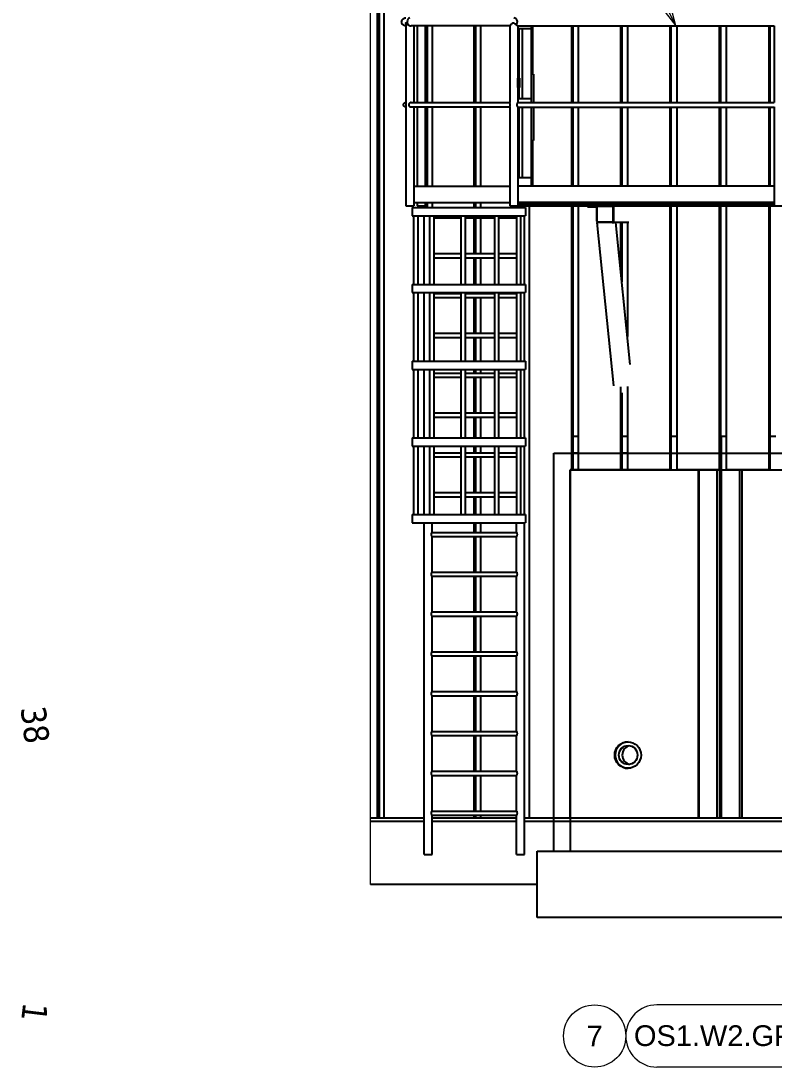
# Model space of a CAD drawing. Header units: millimetres. Extents: x -360063 to 84100, y -179792 to 59400.
# Drawn here: x 63419 to 72494, y 17837 to 30450 of the extents above; entities that cross this region are included whole.
import ezdxf

# ---------------------------------------------------------------- set-up
doc = ezdxf.new("R2010")
doc.units = ezdxf.units.MM
doc.header["$LTSCALE"] = 100
for name, color, linetype, lineweight in [('Symbol', 7, 'Continuous', 18), ('Visible', 7, 'Continuous', 25), ('Visible Narrow', 7, 'Continuous', 18)]:
    doc.layers.add(name, color=color, linetype=linetype, lineweight=lineweight)
doc.styles.add('Note Text', font='arial.ttf')
doc.styles.add('Text Style175', font='tahoma.ttf')

# ---------------------------------------------------------------- blocks, each defined once
blk = doc.blocks.new('Balloon4')
at = {"layer": 'Symbol'}
for p, q in [((711.99, 306.14), (694.6, 340.79)), ((712.44, 306.37), (711.54, 305.92)), ((711.54, 305.92), (713.11, 303.91)), ((711.99, 306.14), (713.11, 303.91)), ((713.11, 303.91), (712.44, 306.37))]:
    blk.add_line(p, q, dxfattribs=at)
at = {"layer": 'Symbol', "flags": 128}
blk.add_lwpolyline([(711.54, 305.92), (713.11, 303.91), (712.44, 306.37), (711.54, 305.92)], dxfattribs=at)
at = {"layer": 'Symbol'}
blk.add_circle((692.93, 344.13), 3.75, dxfattribs=at)
blk.add_solid([(711.54, 305.92), (713.11, 303.91), (712.44, 306.37), (711.54, 305.92)], dxfattribs=at)
at = {"layer": 'Symbol', "insert": (692.93, 344.15), "char_height": 2.5, "attachment_point": 5, "style": 'Note Text'}
blk.add_mtext('6', dxfattribs=at)
blk = doc.blocks.new('Balloon6')
at = {"layer": 'Symbol'}
for p, q in [((750.66, 217.97), (748.91, 216.11)), ((749.34, 215.85), (750.66, 217.97)), ((749.76, 215.58), (750.66, 217.97)), ((749.34, 215.85), (730.36, 185.3)), ((748.91, 216.11), (749.76, 215.58)), ((728.39, 185.87), (710.82, 185.87)), ((728.39, 178.37), (710.82, 178.37))]:
    blk.add_line(p, q, dxfattribs=at)
at = {"layer": 'Symbol', "flags": 128}
blk.add_lwpolyline([(749.76, 215.58), (750.66, 217.97), (748.91, 216.11), (749.76, 215.58)], dxfattribs=at)
at = {"layer": 'Symbol'}
blk.add_circle((703.32, 182.12), 3.75, dxfattribs=at)
for centre, start, end in [((710.82, 182.12), 90, 270), ((728.39, 182.12), 270, 90)]:
    blk.add_arc(centre, 3.75, start, end, dxfattribs=at)
blk.add_solid([(749.76, 215.58), (750.66, 217.97), (748.91, 216.11), (749.76, 215.58)], dxfattribs=at)
at = {"layer": 'Symbol', "char_height": 2.5, "attachment_point": 5, "style": 'Note Text'}
for s, insert in [('7', (703.32, 182.12)), ('OS1.W2.GP01', (719.6, 182.14))]:
    blk.add_mtext(s, dxfattribs=dict(at, insert=insert))

msp = doc.modelspace()

# ---------------------------------------------------------------- linework, layer by layer
at = {"layer": 'Visible'}
for p, q in [((67716.03, 20839.19), (67716.03, 32569.19)), ((67735.44, 32569.19), (67735.44, 20839.19)), ((67792.89, 32569.19), (67792.89, 20839.19)), ((68056.23, 30419.49), (68056.23, 28219.19)), ((68056.23, 30390.89), (68055.87, 30390.89)), ((69308.83, 30390.89), (68119.92, 30390.89)), ((68152.83, 30390.89), (68152.83, 29466.09)), ((68191.3, 30390.89), (68191.3, 29466.09)), ((68287.9, 30390.89), (68287.9, 29466.09)), ((68295.89, 29466.09), (68295.89, 30390.89)), ((68313.77, 30390.89), (68313.77, 29466.09)), ((68373.23, 30390.89), (68373.23, 29466.09)), ((68879.24, 29466.09), (68879.24, 30390.89)), ((68895.6, 30390.89), (68895.6, 29466.09)), ((68957.03, 30390.89), (68957.03, 29466.09)), ((69308.83, 30391.14), (69308.83, 29465.64)), ((69405.09, 30390.89), (72493.8, 30390.89)), ((69405.43, 30390.89), (69405.43, 29759.19)), ((69424.18, 29759.19), (69424.18, 30355.19)), ((69424.29, 30359.19), (69553.34, 30359.19)), ((69458.57, 30355.19), (69458.57, 29513.19)), ((69569.09, 29466.09), (69569.09, 30390.89)), ((69582.74, 30390.89), (69582.74, 29809.19)), ((70055.25, 29466.09), (70055.25, 30390.89)), ((70068.51, 30390.89), (70068.51, 29466.09)), ((70133.8, 30390.89), (70133.8, 29466.09)), ((70647.3, 29466.09), (70647.3, 30390.89)), ((70659, 30390.89), (70659, 29466.09)), ((70726.17, 30390.89), (70726.17, 29466.09)), ((71241.64, 29466.09), (71241.64, 30390.89)), ((71251.79, 30390.89), (71251.79, 29466.09)), ((71320.8, 30390.89), (71320.8, 29466.09)), ((71837.98, 29466.09), (71837.98, 30390.89)), ((71846.56, 30390.89), (71846.56, 29466.09)), ((71917.38, 30390.89), (71917.38, 29466.09)), ((72436, 29466.09), (72436, 30390.89)), ((72443.01, 30390.89), (72443.01, 29466.09)), ((72493.8, 30391.07), (72493.8, 29465.77)), ((69593.44, 29809.19), (69569.09, 29809.19)), ((69593.44, 29809.19), (69593.44, 29466.09)), ((69401.05, 29739.19), (69401.05, 29669.19)), ((69412.96, 29759.19), (69403.01, 29759.19)), ((69403.01, 29649.19), (69412.96, 29649.19)), ((69405.43, 29649.19), (69405.43, 29466.09)), ((69411, 29739.19), (69411, 29669.19)), ((69431.32, 29759.19), (69412.96, 29759.19)), ((69412.96, 29649.19), (69431.32, 29649.19)), ((69424.18, 29513.19), (69424.18, 29649.19)), ((69431.32, 29649.19), (69431.32, 29759.19)), ((68055.87, 29466.09), (68056.23, 29466.09)), ((68056.23, 29412.29), (68055.87, 29412.29)), ((68119.92, 29466.09), (69308.83, 29466.09)), ((69308.83, 29412.29), (68119.92, 29412.29)), ((68152.83, 29412.29), (68152.83, 28219.19)), ((68191.3, 29412.29), (68191.3, 28459.19)), ((68287.9, 29412.29), (68287.9, 28459.19)), ((68295.89, 28459.19), (68295.89, 29412.29)), ((68313.77, 29412.29), (68313.77, 28459.19)), ((68373.23, 29412.29), (68373.23, 28459.19)), ((68879.24, 28459.19), (68879.24, 29412.29)), ((68895.6, 29412.29), (68895.6, 28459.19)), ((68957.03, 29412.29), (68957.03, 28459.19)), ((69308.83, 29412.74), (69308.83, 28219.19)), ((69405.09, 29466.09), (72493.8, 29466.09)), ((69405.09, 29412.29), (72493.8, 29412.29)), ((69405.43, 29412.29), (69405.43, 28219.19)), ((69424.18, 28563.19), (69424.18, 29405.19)), ((69553.34, 29509.19), (69424.29, 29509.19)), ((69424.29, 29409.19), (69553.34, 29409.19)), ((69458.57, 29405.19), (69458.57, 28563.19)), ((69569.09, 28462.8), (69569.09, 29412.29)), ((69593.44, 29412.29), (69593.44, 29009.19)), ((70055.25, 28459.19), (70055.25, 29412.29)), ((70068.51, 29412.29), (70068.51, 28459.19)), ((70133.8, 29412.29), (70133.8, 28459.19)), ((70647.3, 28459.19), (70647.3, 29412.29)), ((70659, 29412.29), (70659, 28459.19)), ((70726.17, 29412.29), (70726.17, 28459.19)), ((71241.64, 28459.19), (71241.64, 29412.29)), ((71251.79, 29412.29), (71251.79, 28459.19)), ((71320.8, 29412.29), (71320.8, 28459.19)), ((71837.98, 28459.19), (71837.98, 29412.29)), ((71846.56, 29412.29), (71846.56, 28459.19)), ((71917.38, 29412.29), (71917.38, 28459.19)), ((72436, 28459.19), (72436, 29412.29)), ((72443.01, 29412.29), (72443.01, 28459.19)), ((72493.8, 29412.61), (72493.8, 28219.19)), ((69569.09, 29009.19), (69593.44, 29009.19)), ((69582.74, 29009.19), (69582.74, 28459.19)), ((69553.34, 28559.19), (69424.29, 28559.19)), ((68152.83, 28459.19), (69308.83, 28459.19)), ((72493.8, 28459.19), (69405.43, 28459.19)), ((68152.83, 28259.19), (69308.83, 28259.19)), ((68191.3, 28259.19), (68191.3, 28219.19)), ((68287.9, 28259.19), (68287.9, 28219.19)), ((68295.89, 28199.19), (68295.89, 28259.19)), ((68313.77, 28259.19), (68313.77, 28199.19)), ((68373.23, 28259.19), (68373.23, 28199.19)), ((68879.24, 28199.19), (68879.24, 28259.19)), ((68895.6, 28259.19), (68895.6, 28199.19)), ((68957.03, 28259.19), (68957.03, 28199.19)), ((72493.8, 28259.19), (69405.43, 28259.19)), ((69465.8, 28239.19), (69465.8, 28259.19)), ((69480.61, 28259.19), (69480.61, 28239.19)), ((69486.14, 28259.19), (69486.14, 28239.19)), ((69582.74, 28259.19), (69582.74, 28239.19)), ((70055.25, 28239.19), (70055.25, 28259.19)), ((70068.51, 28259.19), (70068.51, 28239.19)), ((70133.8, 28259.19), (70133.8, 28239.19)), ((70647.3, 28239.19), (70647.3, 28259.19)), ((70659, 28259.19), (70659, 28239.19)), ((70726.17, 28259.19), (70726.17, 28239.19)), ((71241.64, 28239.19), (71241.64, 28259.19)), ((71251.79, 28259.19), (71251.79, 28239.19)), ((71320.8, 28259.19), (71320.8, 28239.19)), ((71837.98, 28239.19), (71837.98, 28259.19)), ((71846.56, 28259.19), (71846.56, 28239.19)), ((71917.38, 28259.19), (71917.38, 28239.19)), ((72436, 28239.19), (72436, 28259.19)), ((72443.01, 28259.19), (72443.01, 28239.19)), ((68056.23, 28219.19), (68152.83, 28219.19)), ((68131.36, 28199.19), (69491.44, 28199.19)), ((68131.36, 28199.19), (68131.36, 28099.19)), ((68191.3, 28219.19), (68287.9, 28219.19)), ((69308.83, 28219.19), (69405.43, 28219.19)), ((72493.8, 28239.19), (69405.43, 28239.19)), ((69405.43, 28219.19), (72493.8, 28219.19)), ((69465.8, 28199.19), (69465.8, 28219.19)), ((69480.61, 28219.19), (69480.61, 28199.19)), ((69497.7, 28199.19), (69491.44, 28199.19)), ((69497.7, 28199.19), (69497.7, 28099.19)), ((69543.99, 28219.19), (69543.99, 20839.19)), ((70055.25, 25039.19), (70055.25, 28219.19)), ((70068.51, 28219.19), (70068.51, 25039.19)), ((70133.8, 28219.19), (70133.8, 25039.19)), ((70245.49, 28219.19), (70245.49, 28215.19)), ((70251.46, 28209.19), (70342.98, 28209.19)), ((70354.91, 28197.19), (70354.91, 28145.19)), ((70359.14, 28035.19), (70359.14, 28203.19)), ((70362.51, 28035.19), (70362.51, 28203.19)), ((70364.86, 28215.47), (70364.86, 28219.19)), ((70374.45, 28215.19), (70541.57, 28215.19)), ((70542.18, 28215.19), (70541.57, 28215.19)), ((70553.51, 28203.19), (70553.51, 28035.19)), ((70554.12, 28035.19), (70554.12, 28203.19)), ((70558.1, 28203.19), (70558.1, 28035.19)), ((71241.64, 25039.19), (71241.64, 28219.19)), ((71251.79, 28219.19), (71251.79, 25039.19)), ((71320.8, 28219.19), (71320.8, 25039.19)), ((71837.98, 25039.19), (71837.98, 28219.19)), ((71846.56, 28219.19), (71846.56, 25039.19)), ((71917.38, 28219.19), (71917.38, 25039.19)), ((72436, 25039.19), (72436, 28219.19)), ((72443.01, 28219.19), (72443.01, 25039.19)), ((72493.8, 28219.19), (72590.4, 28219.19)), ((68131.36, 28099.19), (69491.44, 28099.19)), ((68149.61, 28099.19), (68149.61, 27274.19)), ((68199.61, 28099.19), (68199.61, 27274.19)), ((68277.81, 27274.19), (68277.81, 28099.19)), ((68343.57, 28099.19), (68343.57, 27274.19)), ((68393.57, 28099.19), (68393.57, 27274.19)), ((68393.57, 28074.19), (68720.56, 28074.19)), ((68720.56, 28099.19), (68720.56, 27274.19)), ((68770.56, 28099.19), (68770.56, 27274.19)), ((68770.56, 28074.19), (69124.77, 28074.19)), ((68879.24, 27644.19), (68879.24, 28074.19)), ((68895.6, 28074.19), (68895.6, 27644.19)), ((68957.03, 28074.19), (68957.03, 27644.19)), ((69124.77, 28099.19), (69124.77, 27274.19)), ((69174.77, 28099.19), (69174.77, 27274.19)), ((69174.77, 28074.19), (69389.14, 28074.19)), ((69389.14, 28099.19), (69389.14, 27274.19)), ((69439.14, 28099.19), (69439.14, 27274.19)), ((69487.96, 27274.19), (69487.96, 28099.19)), ((69497.7, 28099.19), (69491.44, 28099.19)), ((70362.45, 28019.19), (70375.06, 28019.19)), ((70563.38, 26051.25), (70362.45, 28019.19)), ((70541.57, 28023.19), (70374.45, 28023.19)), ((70542.18, 28019.19), (70375.06, 28019.19)), ((70541.57, 28023.19), (70542.18, 28023.19)), ((70543.35, 28019.19), (70542.18, 28019.19)), ((70543.35, 28019.19), (70561.57, 28019.19)), ((70585.83, 28019.19), (70561.57, 28019.19)), ((70585.83, 28019.19), (70586, 28019.19)), ((70744.99, 28019.19), (70586, 28019.19)), ((70760.64, 26308.67), (70586, 28019.19)), ((70647.3, 27418.77), (70647.3, 28019.19)), ((70659, 28019.19), (70659, 27304.12)), ((70726.17, 28019.19), (70726.17, 26646.25)), ((68393.57, 27644.19), (68720.56, 27644.19)), ((68770.56, 27644.19), (69124.77, 27644.19)), ((69174.77, 27644.19), (69389.14, 27644.19)), ((68393.57, 27594.19), (68720.56, 27594.19)), ((68770.56, 27594.19), (69124.77, 27594.19)), ((68879.24, 27274.19), (68879.24, 27594.19)), ((68895.6, 27594.19), (68895.6, 27274.19)), ((68957.03, 27594.19), (68957.03, 27274.19)), ((69174.77, 27594.19), (69389.14, 27594.19)), ((68131.36, 27274.19), (69491.44, 27274.19)), ((68131.36, 27274.19), (68131.36, 27174.19)), ((69497.7, 27274.19), (69491.44, 27274.19)), ((69497.7, 27274.19), (69497.7, 27174.19)), ((68131.36, 27174.19), (69491.44, 27174.19)), ((68149.61, 27174.19), (68149.61, 26349.19)), ((68199.61, 27174.19), (68199.61, 26349.19)), ((68277.81, 26349.19), (68277.81, 27174.19)), ((68343.57, 27174.19), (68343.57, 26349.19)), ((68393.57, 27174.19), (68393.57, 26349.19)), ((68393.57, 27164.19), (68720.56, 27164.19)), ((68720.56, 27174.19), (68720.56, 26349.19)), ((68770.56, 27174.19), (68770.56, 26349.19)), ((68770.56, 27164.19), (69124.77, 27164.19)), ((68879.24, 27164.19), (68879.24, 27174.19)), ((68895.6, 27174.19), (68895.6, 27164.19)), ((68957.03, 27174.19), (68957.03, 27164.19)), ((69124.77, 27174.19), (69124.77, 26349.19)), ((69174.77, 27174.19), (69174.77, 26349.19)), ((69174.77, 27164.19), (69389.14, 27164.19)), ((69389.14, 27174.19), (69389.14, 26349.19)), ((69439.14, 27174.19), (69439.14, 26349.19)), ((69487.96, 26349.19), (69487.96, 27174.19)), ((69497.7, 27174.19), (69491.44, 27174.19)), ((68393.57, 27114.19), (68720.56, 27114.19)), ((68770.56, 27114.19), (69124.77, 27114.19)), ((68879.24, 26684.19), (68879.24, 27114.19)), ((68895.6, 27114.19), (68895.6, 26684.19)), ((68957.03, 27114.19), (68957.03, 26684.19)), ((69174.77, 27114.19), (69389.14, 27114.19)), ((68393.57, 26684.19), (68720.56, 26684.19)), ((68393.57, 26634.19), (68720.56, 26634.19)), ((68770.56, 26684.19), (69124.77, 26684.19)), ((68770.56, 26634.19), (69124.77, 26634.19)), ((68879.24, 26349.19), (68879.24, 26634.19)), ((68895.6, 26634.19), (68895.6, 26349.19)), ((68957.03, 26634.19), (68957.03, 26349.19)), ((69174.77, 26684.19), (69389.14, 26684.19)), ((69174.77, 26634.19), (69389.14, 26634.19)), ((68131.36, 26349.19), (69491.44, 26349.19)), ((68131.36, 26349.19), (68131.36, 26249.19)), ((68131.36, 26249.19), (69491.44, 26249.19)), ((68149.61, 26249.19), (68149.61, 25424.19)), ((68199.61, 26249.19), (68199.61, 25424.19)), ((68277.81, 25424.19), (68277.81, 26249.19)), ((68343.57, 26249.19), (68343.57, 25424.19)), ((68393.57, 26249.19), (68393.57, 25424.19)), ((68720.56, 26249.19), (68720.56, 25424.19)), ((68770.56, 26249.19), (68770.56, 25424.19)), ((68879.24, 26204.19), (68879.24, 26249.19)), ((68895.6, 26249.19), (68895.6, 26204.19)), ((68957.03, 26249.19), (68957.03, 26204.19)), ((69124.77, 26249.19), (69124.77, 25424.19)), ((69174.77, 26249.19), (69174.77, 25424.19)), ((69389.14, 26249.19), (69389.14, 25424.19)), ((69439.14, 26249.19), (69439.14, 25424.19)), ((69487.96, 25424.19), (69487.96, 26249.19)), ((69497.7, 26349.19), (69491.44, 26349.19)), ((69497.7, 26249.19), (69491.44, 26249.19)), ((69497.7, 26349.19), (69497.7, 26249.19)), ((68393.57, 26204.19), (68720.56, 26204.19)), ((68393.57, 26154.19), (68720.56, 26154.19)), ((68770.56, 26204.19), (69124.77, 26204.19)), ((68770.56, 26154.19), (69124.77, 26154.19)), ((68879.24, 25724.19), (68879.24, 26154.19)), ((68895.6, 26154.19), (68895.6, 25724.19)), ((68957.03, 26154.19), (68957.03, 25724.19)), ((69174.77, 26204.19), (69389.14, 26204.19)), ((69174.77, 26154.19), (69389.14, 26154.19)), ((70647.3, 25039.19), (70647.3, 26037.73)), ((70726.17, 26042.98), (70726.17, 25039.19)), ((70659, 25967.88), (70659, 25039.19)), ((68393.57, 25724.19), (68720.56, 25724.19)), ((68393.57, 25674.19), (68720.56, 25674.19)), ((68770.56, 25724.19), (69124.77, 25724.19)), ((68770.56, 25674.19), (69124.77, 25674.19)), ((68879.24, 25424.19), (68879.24, 25674.19)), ((68895.6, 25674.19), (68895.6, 25424.19)), ((68957.03, 25674.19), (68957.03, 25424.19)), ((69174.77, 25724.19), (69389.14, 25724.19)), ((69174.77, 25674.19), (69389.14, 25674.19)), ((68131.36, 25424.19), (69491.44, 25424.19)), ((68131.36, 25424.19), (68131.36, 25324.19)), ((69497.7, 25424.19), (69491.44, 25424.19)), ((69497.7, 25424.19), (69497.7, 25324.19)), ((70133.8, 25439.19), (70068.51, 25439.19)), ((70726.17, 25439.19), (70659, 25439.19)), ((71320.8, 25439.19), (71251.79, 25439.19)), ((71917.38, 25439.19), (71846.56, 25439.19)), ((71851.71, 20839.19), (71851.71, 25439.19)), ((71860.44, 20839.19), (71860.44, 25439.19)), ((72515.6, 25439.19), (72443.01, 25439.19)), ((68131.36, 25324.19), (69491.44, 25324.19)), ((68149.61, 25324.19), (68149.61, 24499.19)), ((68199.61, 25324.19), (68199.61, 24499.19)), ((68277.81, 24499.19), (68277.81, 25324.19)), ((68343.57, 25324.19), (68343.57, 24499.19)), ((68393.57, 25324.19), (68393.57, 24499.19)), ((68393.57, 25244.19), (68720.56, 25244.19)), ((68720.56, 25324.19), (68720.56, 24499.19)), ((68770.56, 25324.19), (68770.56, 24499.19)), ((68770.56, 25244.19), (69124.77, 25244.19)), ((68879.24, 25244.19), (68879.24, 25324.19)), ((68895.6, 25324.19), (68895.6, 25244.19)), ((68957.03, 25324.19), (68957.03, 25244.19)), ((69124.77, 25324.19), (69124.77, 24499.19)), ((69174.77, 25324.19), (69174.77, 24499.19)), ((69174.77, 25244.19), (69389.14, 25244.19)), ((69389.14, 25324.19), (69389.14, 24499.19)), ((69439.14, 25324.19), (69439.14, 24499.19)), ((69487.96, 24499.19), (69487.96, 25324.19)), ((69497.7, 25324.19), (69491.44, 25324.19)), ((69839.96, 20439.19), (69839.96, 25239.19)), ((69839.96, 25239.19), (80439.96, 25239.19)), ((70133.8, 25239.19), (70068.51, 25239.19)), ((70726.17, 25239.19), (70659, 25239.19)), ((68393.57, 25194.19), (68720.56, 25194.19)), ((68770.56, 25194.19), (69124.77, 25194.19)), ((68879.24, 24764.19), (68879.24, 25194.19)), ((68895.6, 25194.19), (68895.6, 24764.19)), ((68957.03, 25194.19), (68957.03, 24764.19)), ((69174.77, 25194.19), (69389.14, 25194.19)), ((70055.25, 25039.19), (70037.09, 25039.19)), ((70037.09, 20839.19), (70037.09, 25039.19)), ((70039.96, 20439.19), (70039.96, 25039.19)), ((70039.96, 25039.19), (80239.96, 25039.19)), ((70039.96, 20839.19), (70039.96, 25039.19)), ((70055.25, 25039.19), (70068.51, 25039.19)), ((70133.8, 25039.19), (70068.51, 25039.19)), ((70647.3, 25039.19), (70133.8, 25039.19)), ((70647.3, 25039.19), (70659, 25039.19)), ((70726.17, 25039.19), (70659, 25039.19)), ((71241.64, 25039.19), (70726.17, 25039.19)), ((71241.64, 25039.19), (71251.79, 25039.19)), ((71837.98, 25039.19), (71320.8, 25039.19)), ((71582.73, 20839.19), (71582.73, 25039.19)), ((71592.81, 20839.19), (71592.81, 25039.19)), ((71808.85, 20839.19), (71808.85, 25039.19)), ((71837.98, 25039.19), (71846.56, 25039.19)), ((71839.81, 20839.19), (71839.81, 25039.19)), ((72436, 25039.19), (71917.38, 25039.19)), ((72080.94, 20839.19), (72080.94, 25039.19)), ((72110.53, 20839.19), (72110.53, 25039.19)), ((72436, 25039.19), (72443.01, 25039.19)), ((68393.57, 24764.19), (68720.56, 24764.19)), ((68770.56, 24764.19), (69124.77, 24764.19)), ((69174.77, 24764.19), (69389.14, 24764.19)), ((68393.57, 24714.19), (68720.56, 24714.19)), ((68770.56, 24714.19), (69124.77, 24714.19)), ((68879.24, 24499.19), (68879.24, 24714.19)), ((68895.6, 24714.19), (68895.6, 24499.19)), ((68957.03, 24714.19), (68957.03, 24499.19)), ((69174.77, 24714.19), (69389.14, 24714.19)), ((68131.36, 24499.19), (69491.44, 24499.19)), ((68131.36, 24499.19), (68131.36, 24399.19)), ((69497.7, 24499.19), (69491.44, 24499.19)), ((69497.7, 24499.19), (69497.7, 24399.19)), ((68131.36, 24399.19), (69491.44, 24399.19)), ((68277.81, 20399.19), (68277.81, 24399.19)), ((68373.81, 24284.19), (68373.81, 24399.19)), ((68879.24, 24284.19), (68879.24, 24399.19)), ((68895.6, 24399.19), (68895.6, 24284.19)), ((68957.03, 24399.19), (68957.03, 24284.19)), ((69391.96, 24283.7), (69391.96, 24399.19)), ((69487.96, 20399.19), (69487.96, 24399.19)), ((69497.7, 24399.19), (69491.44, 24399.19)), ((68373.56, 24284.19), (69391.96, 24284.19)), ((68373.56, 24234.19), (69391.96, 24234.19)), ((68373.81, 23804.19), (68373.81, 24234.19)), ((68879.24, 23804.19), (68879.24, 24234.19)), ((68895.6, 24234.19), (68895.6, 23804.19)), ((68957.03, 24234.19), (68957.03, 23804.19)), ((69391.96, 23803.7), (69391.96, 24234.67)), ((68373.56, 23804.19), (69391.96, 23804.19)), ((68373.56, 23754.19), (69391.96, 23754.19)), ((68373.81, 23324.19), (68373.81, 23754.19)), ((68879.24, 23324.19), (68879.24, 23754.19)), ((68895.6, 23754.19), (68895.6, 23324.19)), ((68957.03, 23754.19), (68957.03, 23324.19)), ((69391.96, 23323.7), (69391.96, 23754.67)), ((68373.56, 23324.19), (69391.96, 23324.19)), ((68373.56, 23274.19), (69391.96, 23274.19)), ((68373.81, 22844.19), (68373.81, 23274.19)), ((68879.24, 22844.19), (68879.24, 23274.19)), ((68895.6, 23274.19), (68895.6, 22844.19)), ((68957.03, 23274.19), (68957.03, 22844.19)), ((69391.96, 22843.7), (69391.96, 23274.67)), ((68373.56, 22844.19), (69391.96, 22844.19)), ((68373.56, 22794.19), (69391.96, 22794.19)), ((68373.81, 22364.19), (68373.81, 22794.19)), ((68879.24, 22364.19), (68879.24, 22794.19)), ((68895.6, 22794.19), (68895.6, 22364.19)), ((68957.03, 22794.19), (68957.03, 22364.19)), ((69391.96, 22363.7), (69391.96, 22794.67)), ((68373.56, 22364.19), (69391.96, 22364.19)), ((68373.56, 22314.19), (69391.96, 22314.19)), ((68373.81, 21884.19), (68373.81, 22314.19)), ((68879.24, 21884.19), (68879.24, 22314.19)), ((68895.6, 22314.19), (68895.6, 21884.19)), ((68957.03, 22314.19), (68957.03, 21884.19)), ((69391.96, 21883.7), (69391.96, 22314.67)), ((68373.56, 21884.19), (69391.96, 21884.19)), ((68373.56, 21834.19), (69391.96, 21834.19)), ((68373.81, 21404.19), (68373.81, 21834.19)), ((68879.24, 21404.19), (68879.24, 21834.19)), ((68895.6, 21834.19), (68895.6, 21404.19)), ((68957.03, 21834.19), (68957.03, 21404.19)), ((69391.96, 21403.7), (69391.96, 21834.67)), ((68373.56, 21404.19), (69391.96, 21404.19)), ((68373.56, 21354.19), (69391.96, 21354.19)), ((68373.81, 20924.19), (68373.81, 21354.19)), ((68879.24, 20924.19), (68879.24, 21354.19)), ((68895.6, 21354.19), (68895.6, 20924.19)), ((68957.03, 21354.19), (68957.03, 20924.19)), ((69391.96, 20923.7), (69391.96, 21354.67)), ((68277.81, 20839.19), (67631.64, 20839.19)), ((68373.56, 20924.19), (69391.96, 20924.19)), ((68373.56, 20874.19), (69391.96, 20874.19)), ((68373.81, 20399.19), (68373.81, 20874.19)), ((69391.96, 20839.19), (68373.81, 20839.19)), ((68879.24, 20839.19), (68879.24, 20874.19)), ((68895.6, 20874.19), (68895.6, 20839.19)), ((68957.03, 20874.19), (68957.03, 20839.19)), ((69391.96, 20399.19), (69391.96, 20874.67)), ((74159.96, 20839.19), (69487.96, 20839.19)), ((68277.81, 20799.19), (67631.64, 20799.19)), ((69391.96, 20799.19), (68373.81, 20799.19)), ((74139.96, 20799.19), (69487.96, 20799.19)), ((69639.96, 20439.19), (80639.96, 20439.19)), ((69639.96, 19639.19), (69639.96, 20439.19)), ((68277.81, 20399.19), (68373.81, 20399.19)), ((69391.96, 20399.19), (69487.96, 20399.19)), ((69639.96, 20039.19), (67631.64, 20039.19)), ((80639.96, 19639.19), (69639.96, 19639.19))]:
    msp.add_line(p, q, dxfattribs=at)
for centre, major_axis, ratio, start_param, end_param in [((68104.04, 30439.19), (0, -48.3), 0.62897878, 3.14159265, 5.52007585), ((69357.84, 30439.19), (0, -48.3), 0.89220021, 0.76310945, 3.14159265), ((69403.01, 29739.19), (0, 20), 0.09791659, 0, 1.57079633), ((69403.01, 29669.19), (0, -20), 0.09791659, 4.71238898, 6.28318531), ((69412.96, 29739.19), (0, 20), 0.09791659, 0, 1.57079633), ((69412.96, 29669.19), (0, -20), 0.09791659, 4.71238898, 6.28318531), ((69409.21, 28463.19), (-2.96, -2.96), 0.90643919, 0.7363613, 2.30715762), ((69565.09, 28463.19), (-2.96, 2.96), 0.90643919, 2.40523136, 3.97602769), ((70251.46, 28215.19), (0, -6), 0.99477423, 4.71238898, 6.28318531), ((70342.98, 28197.19), (0, 12), 0.99477423, 4.71238898, 6.28318531), ((70360.88, 28145.19), (0, -6), 0.99477423, 4.71238898, 5.98763682), ((70375.06, 28203.19), (0, 16), 0.99477423, 0, 1.57079633), ((70374.45, 28203.19), (0, 12), 0.99477423, 0, 1.57079633), ((70541.57, 28203.19), (0, 12), 0.99477423, 4.71238898, 6.28318531), ((70542.18, 28203.19), (0, 16), 0.99477423, 4.71238898, 6.28318531), ((70542.18, 28203.19), (0, 12), 0.99477423, 4.71238898, 6.28318531), ((70375.06, 28035.19), (0, -16), 0.99477423, 4.71238898, 6.28318531), ((70374.45, 28035.19), (0, -12), 0.99477423, 4.71238898, 6.28318531), ((70541.57, 28035.19), (0, -12), 0.99477423, 0, 1.57079633), ((70542.18, 28035.19), (0, -16), 0.99477423, 0, 1.57079633), ((70542.18, 28035.19), (0, -12), 0.99477423, 0, 1.57079633), ((70736.08, 21599.19), (0, 160), 0.97882217, 0.01299387, 3.12859878), ((70777.02, 21599.19), (0, 114.3), 0.97882217, 0.18401271, 2.95757995)]:
    msp.add_ellipse(centre, major_axis=major_axis, ratio=ratio, start_param=start_param, end_param=end_param, dxfattribs=at)
for centre, major_axis, ratio in [((70731.99, 21599.19), (0, -160), 0.99054983), ((70736.08, 21599.19), (0, 114.3), 0.97882217)]:
    msp.add_ellipse(centre, major_axis=major_axis, ratio=ratio, dxfattribs=at)
for points, knots in [([(68055.87, 30390.89), (68054.81, 30390.89), (68053.75, 30390.92), (68047.43, 30391.34), (68042.16, 30392.56), (68032.36, 30396.52), (68027.71, 30399.32), (68019.54, 30406.19), (68015.93, 30410.38), (68010.44, 30419.48), (68008.44, 30424.49), (68006.32, 30434.54), (68006.08, 30439.68), (68007.26, 30449.53), (68008.64, 30454.35), (68012.79, 30463.3), (68015.63, 30467.51), (68022.48, 30474.98), (68026.61, 30478.28), (68035.74, 30483.5), (68040.88, 30485.44), (68049.32, 30487.15), (68052.62, 30487.49), (68055.87, 30487.49)], [0, 0, 0, 0, 0.1590903, 0.1590903, 0.95047216, 0.95047216, 1.74413828, 1.74413828, 2.55196181, 2.55196181, 3.3390413, 3.3390413, 4.09167542, 4.09167542, 4.8261602, 4.8261602, 5.5709703, 5.5709703, 6.34587158, 6.34587158, 7.14878729, 7.14878729, 7.63859492, 7.63859492, 7.63859492, 7.63859492]), ([(68056.23, 30419.49), (68056.23, 30421.62), (68056.57, 30423.51), (68057.42, 30425.01), (68057.68, 30425.32), (68058.17, 30425.63), (68058.37, 30425.7), (68058.79, 30425.74), (68059.01, 30425.72), (68059.59, 30425.56), (68059.97, 30425.37), (68060.91, 30424.73), (68061.49, 30424.22), (68063.39, 30422.39), (68064.95, 30420.64), (68070.56, 30414.65), (68075.89, 30409.31), (68083.04, 30404.28)], [5.66265265, 5.66265265, 5.66265265, 5.66265265, 6.43728421, 6.43728421, 6.70487929, 6.70487929, 6.86609853, 6.86609853, 7.02097888, 7.02097888, 7.25631164, 7.25631164, 7.57581995, 7.57581995, 8.26981867, 8.26981867, 9.67899048, 9.67899048, 9.67899048, 9.67899048]), ([(68083.04, 30404.28), (68088.47, 30400.36), (68094.31, 30397.13), (68105.05, 30392.99), (68109.99, 30391.7), (68116.62, 30390.98), (68118.29, 30390.89), (68119.92, 30390.89)], [0, 0, 0, 0, 1.0835639, 1.0835639, 1.94256529, 1.94256529, 2.23602785, 2.23602785, 2.23602785, 2.23602785]), ([(69308.83, 30391.14), (69308.83, 30391.2), (69308.85, 30391.28), (69309.05, 30392.03), (69309.95, 30393.35), (69313.23, 30397.42), (69315.92, 30400.41), (69321.89, 30406.58), (69325.07, 30409.7), (69333.25, 30417.22), (69338.05, 30421.23), (69345.13, 30425.6), (69347.31, 30426.45), (69349.65, 30427), (69350.22, 30427.1), (69351.13, 30427.2), (69351.47, 30427.22), (69352.1, 30427.24), (69352.4, 30427.24), (69353.08, 30427.21), (69353.45, 30427.18), (69354.65, 30427.03), (69355.45, 30426.86), (69357.39, 30426.29), (69358.5, 30425.84), (69361.93, 30424.2), (69364.38, 30422.64), (69373.08, 30416.49), (69380.59, 30410.14), (69387.62, 30404.28)], [2.34416302, 2.34416302, 2.34416302, 2.34416302, 2.43857542, 2.43857542, 3.16898892, 3.16898892, 4.09463537, 4.09463537, 4.89219835, 4.89219835, 5.99381773, 5.99381773, 6.74833251, 6.74833251, 6.98645208, 6.98645208, 7.12492423, 7.12492423, 7.24672218, 7.24672218, 7.40181633, 7.40181633, 7.73794369, 7.73794369, 8.22413357, 8.22413357, 9.29109596, 9.29109596, 11.96505671, 11.96505671, 11.96505671, 11.96505671]), ([(69387.62, 30404.28), (69389.14, 30402.96), (69390.62, 30401.68), (69393.82, 30398.96), (69395.58, 30397.48), (69398.78, 30394.89), (69400.23, 30393.77), (69402.64, 30392.05), (69403.61, 30391.44), (69404.63, 30390.97), (69404.9, 30390.89), (69405.09, 30390.89)], [2.51714167, 2.51714167, 2.51714167, 2.51714167, 2.87115153, 2.87115153, 3.32288381, 3.32288381, 3.7746161, 3.7746161, 4.22634838, 4.22634838, 4.46484645, 4.46484645, 4.46484645, 4.46484645]), ([(69424.18, 30355.19), (69424.18, 30355.96), (69424.19, 30356.73), (69424.23, 30358.19), (69424.27, 30358.87), (69424.34, 30360.04), (69424.39, 30360.54), (69424.48, 30361.25), (69424.52, 30361.5), (69424.55, 30361.65), (69424.55, 30361.67), (69424.55, 30361.67), (69424.55, 30361.67), (69424.55, 30361.67)], [4.71238898, 4.71238898, 4.71238898, 4.71238898, 5.01686178, 5.01686178, 5.31756141, 5.31756141, 5.60268161, 5.60268161, 5.84314795, 5.84314795, 5.91774068, 5.91774068, 5.92114705, 5.92114705, 5.92114705, 5.92114705]), ([(69458.57, 30355.19), (69458.57, 30355.96), (69458.56, 30356.73), (69458.52, 30358.08), (69458.49, 30358.66), (69458.46, 30359.19)], [4.71238898, 4.71238898, 4.71238898, 4.71238898, 5.016861777, 5.016861777, 5.271684191, 5.271684191, 5.271684191, 5.271684191]), ([(68055.87, 29412.29), (68054.9, 29412.29), (68053.92, 29412.34), (68050.03, 29412.76), (68047.13, 29413.57), (68041.81, 29416.01), (68039.33, 29417.67), (68035.04, 29421.65), (68033.19, 29424.03), (68030.41, 29429.14), (68029.44, 29431.94), (68028.48, 29437.56), (68028.46, 29440.45), (68029.32, 29445.97), (68030.2, 29448.68), (68032.74, 29453.66), (68034.44, 29455.99), (68038.45, 29460.02), (68040.84, 29461.76), (68046.01, 29464.4), (68048.87, 29465.33), (68053.13, 29465.98), (68054.5, 29466.09), (68055.87, 29466.09)], [0, 0, 0, 0, 0.14600504, 0.14600504, 0.58642377, 0.58642377, 1.02365636, 1.02365636, 1.4641, 1.4641, 1.89698138, 1.89698138, 2.31894193, 2.31894193, 2.73591246, 2.73591246, 3.15743243, 3.15743243, 3.58933916, 3.58933916, 4.02934483, 4.02934483, 4.23481388, 4.23481388, 4.23481388, 4.23481388]), ([(68119.92, 29466.09), (68118.86, 29466.09), (68117.8, 29466.02), (68113.67, 29465.49), (68110.64, 29464.56), (68104.53, 29461.61), (68101.54, 29459.47), (68096.43, 29454.3), (68094.31, 29451.23), (68091.83, 29445.08), (68091.23, 29442.17), (68091.23, 29436.36), (68091.77, 29433.61), (68093.91, 29427.99), (68095.64, 29425.23), (68100.28, 29419.93), (68103.38, 29417.5), (68108.87, 29414.6), (68111.07, 29413.74), (68115.51, 29412.58), (68117.73, 29412.29), (68119.92, 29412.29)], [4.30208939, 4.30208939, 4.30208939, 4.30208939, 4.47055391, 4.47055391, 4.94723294, 4.94723294, 5.4899611, 5.4899611, 6.0436473, 6.0436473, 6.49306485, 6.49306485, 6.91663154, 6.91663154, 7.40246078, 7.40246078, 7.98124623, 7.98124623, 8.33486853, 8.33486853, 8.68118838, 8.68118838, 8.68118838, 8.68118838]), ([(69308.83, 29412.74), (69308.83, 29413), (69308.9, 29413.37), (69309.29, 29414.95), (69309.89, 29416.63), (69311.44, 29421.1), (69312.43, 29424.02), (69313.92, 29430.07), (69314.46, 29433.05), (69314.86, 29439.03), (69314.77, 29441.85), (69314.09, 29447.54), (69313.48, 29450.28), (69311.97, 29455.8), (69311.03, 29458.46), (69309.57, 29462.65), (69309.04, 29464.22), (69308.85, 29465.34), (69308.83, 29465.5), (69308.83, 29465.64)], [8.93170425, 8.93170425, 8.93170425, 8.93170425, 9.14802942, 9.14802942, 9.66320802, 9.66320802, 10.24342933, 10.24342933, 10.72097202, 10.72097202, 11.15031513, 11.15031513, 11.60455992, 11.60455992, 12.16126938, 12.16126938, 12.70214078, 12.70214078, 12.81402942, 12.81402942, 12.81402942, 12.81402942]), ([(69405.09, 29466.09), (69404.89, 29466.09), (69404.58, 29465.92), (69403.78, 29465.21), (69403.29, 29464.68), (69401.61, 29462.6), (69400.21, 29460.54), (69397.64, 29455.85), (69396.27, 29452.88), (69394.78, 29447.94), (69394.37, 29446.22), (69393.83, 29442.71), (69393.69, 29440.93), (69393.69, 29437.45), (69393.83, 29435.67), (69394.37, 29432.16), (69394.78, 29430.43), (69396.27, 29425.5), (69397.64, 29422.53), (69400.21, 29417.84), (69401.61, 29415.78), (69403.29, 29413.7), (69403.78, 29413.16), (69404.58, 29412.46), (69404.89, 29412.29), (69405.09, 29412.29)], [2.07427451, 2.07427451, 2.07427451, 2.07427451, 2.33460522, 2.33460522, 2.59493594, 2.59493594, 3.11559737, 3.11559737, 3.63738135, 3.63738135, 3.89827334, 3.89827334, 4.15916533, 4.15916533, 4.42005732, 4.42005732, 4.68094931, 4.68094931, 5.20273329, 5.20273329, 5.72339472, 5.72339472, 5.98372544, 5.98372544, 6.24405615, 6.24405615, 6.24405615, 6.24405615]), ([(69424.55, 29506.71), (69424.55, 29506.71), (69424.55, 29506.75), (69424.51, 29506.91), (69424.49, 29507.07), (69424.42, 29507.54), (69424.39, 29507.89), (69424.31, 29508.79), (69424.27, 29509.36), (69424.22, 29510.64), (69424.19, 29511.37), (69424.18, 29512.47), (69424.18, 29512.83), (69424.18, 29513.19)], [3.50363091, 3.50363091, 3.50363091, 3.50363091, 3.61045516, 3.61045516, 3.77353769, 3.77353769, 4.00046337, 4.00046337, 4.27414855, 4.27414855, 4.57004327, 4.57004327, 4.71238898, 4.71238898, 4.71238898, 4.71238898]), ([(69424.18, 29405.19), (69424.18, 29405.96), (69424.19, 29406.73), (69424.23, 29408.19), (69424.27, 29408.87), (69424.34, 29410.04), (69424.39, 29410.54), (69424.48, 29411.25), (69424.52, 29411.5), (69424.55, 29411.65), (69424.55, 29411.67), (69424.55, 29411.67), (69424.55, 29411.67), (69424.55, 29411.67)], [4.71238898, 4.71238898, 4.71238898, 4.71238898, 5.01686178, 5.01686178, 5.31756141, 5.31756141, 5.60268161, 5.60268161, 5.84314795, 5.84314795, 5.91774068, 5.91774068, 5.92114705, 5.92114705, 5.92114705, 5.92114705]), ([(69458.46, 29509.19), (69458.47, 29509.44), (69458.49, 29509.7), (69458.53, 29510.64), (69458.55, 29511.37), (69458.57, 29512.47), (69458.57, 29512.83), (69458.57, 29513.19)], [4.15309377, 4.15309377, 4.15309377, 4.15309377, 4.274148546, 4.274148546, 4.570043275, 4.570043275, 4.71238898, 4.71238898, 4.71238898, 4.71238898]), ([(69458.46, 29409.19), (69458.47, 29408.94), (69458.49, 29408.67), (69458.53, 29407.73), (69458.55, 29407.01), (69458.57, 29405.91), (69458.57, 29405.55), (69458.57, 29405.19)], [1.011501116, 1.011501116, 1.011501116, 1.011501116, 1.132555893, 1.132555893, 1.428450621, 1.428450621, 1.570796327, 1.570796327, 1.570796327, 1.570796327]), ([(69424.55, 28556.71), (69424.55, 28556.71), (69424.55, 28556.75), (69424.51, 28556.91), (69424.49, 28557.07), (69424.42, 28557.54), (69424.39, 28557.89), (69424.31, 28558.79), (69424.27, 28559.36), (69424.22, 28560.64), (69424.19, 28561.37), (69424.18, 28562.47), (69424.18, 28562.83), (69424.18, 28563.19)], [3.50363091, 3.50363091, 3.50363091, 3.50363091, 3.61045516, 3.61045516, 3.77353769, 3.77353769, 4.00046337, 4.00046337, 4.27414855, 4.27414855, 4.57004327, 4.57004327, 4.71238898, 4.71238898, 4.71238898, 4.71238898]), ([(69458.57, 28563.19), (69458.57, 28562.42), (69458.56, 28561.64), (69458.52, 28560.3), (69458.49, 28559.72), (69458.46, 28559.19)], [1.570796327, 1.570796327, 1.570796327, 1.570796327, 1.875269124, 1.875269124, 2.130091538, 2.130091538, 2.130091538, 2.130091538]), ([(68373.56, 24234.19), (68373.4, 24234.19), (68373.15, 24234.35), (68372.48, 24234.99), (68372.07, 24235.48), (68370.66, 24237.41), (68369.48, 24239.33), (68367.31, 24243.7), (68366.17, 24246.47), (68364.92, 24251.07), (68364.58, 24252.68), (68364.13, 24255.93), (68364.02, 24257.58), (68364.02, 24260.8), (68364.13, 24262.45), (68364.58, 24265.7), (68364.92, 24267.31), (68366.17, 24271.91), (68367.31, 24274.68), (68369.48, 24279.05), (68370.66, 24280.96), (68372.07, 24282.89), (68372.48, 24283.38), (68373.15, 24284.03), (68373.4, 24284.19), (68373.56, 24284.19)], [1.92578483, 1.92578483, 1.92578483, 1.92578483, 2.16611139, 2.16611139, 2.40643795, 2.40643795, 2.88709107, 2.88709107, 3.36933037, 3.36933037, 3.61045001, 3.61045001, 3.85156966, 3.85156966, 4.09268931, 4.09268931, 4.33380896, 4.33380896, 4.81604826, 4.81604826, 5.29670138, 5.29670138, 5.53702793, 5.53702793, 5.77735449, 5.77735449, 5.77735449, 5.77735449]), ([(69391.96, 24283.7), (69391.96, 24283.38), (69392.04, 24282.89), (69392.51, 24280.96), (69393.12, 24279.05), (69394.4, 24274.68), (69395.16, 24271.91), (69396.01, 24267.31), (69396.25, 24265.7), (69396.56, 24262.45), (69396.65, 24260.8), (69396.65, 24257.58), (69396.56, 24255.93), (69396.25, 24252.68), (69396.01, 24251.07), (69395.16, 24246.47), (69394.4, 24243.7), (69393.12, 24239.33), (69392.51, 24237.41), (69392.04, 24235.49), (69391.96, 24235), (69391.96, 24234.67)], [2.1672169, 2.1672169, 2.1672169, 2.1672169, 2.40643795, 2.40643795, 2.88709107, 2.88709107, 3.36933037, 3.36933037, 3.61045001, 3.61045001, 3.85156966, 3.85156966, 4.09268931, 4.09268931, 4.33380896, 4.33380896, 4.81604826, 4.81604826, 5.29670138, 5.29670138, 5.53592243, 5.53592243, 5.53592243, 5.53592243]), ([(68373.56, 23754.19), (68373.4, 23754.19), (68373.15, 23754.35), (68372.48, 23754.99), (68372.07, 23755.48), (68370.66, 23757.41), (68369.48, 23759.33), (68367.31, 23763.7), (68366.17, 23766.47), (68364.92, 23771.07), (68364.58, 23772.68), (68364.13, 23775.93), (68364.02, 23777.58), (68364.02, 23780.8), (68364.13, 23782.45), (68364.58, 23785.7), (68364.92, 23787.31), (68366.17, 23791.91), (68367.31, 23794.68), (68369.48, 23799.05), (68370.66, 23800.96), (68372.07, 23802.89), (68372.48, 23803.38), (68373.15, 23804.03), (68373.4, 23804.19), (68373.56, 23804.19)], [1.92578483, 1.92578483, 1.92578483, 1.92578483, 2.16611139, 2.16611139, 2.40643795, 2.40643795, 2.88709107, 2.88709107, 3.36933037, 3.36933037, 3.61045001, 3.61045001, 3.85156966, 3.85156966, 4.09268931, 4.09268931, 4.33380896, 4.33380896, 4.81604826, 4.81604826, 5.29670138, 5.29670138, 5.53702793, 5.53702793, 5.77735449, 5.77735449, 5.77735449, 5.77735449]), ([(69391.96, 23803.7), (69391.96, 23803.38), (69392.04, 23802.89), (69392.51, 23800.96), (69393.12, 23799.05), (69394.4, 23794.68), (69395.16, 23791.91), (69396.01, 23787.31), (69396.25, 23785.7), (69396.56, 23782.45), (69396.65, 23780.8), (69396.65, 23777.58), (69396.56, 23775.93), (69396.25, 23772.68), (69396.01, 23771.07), (69395.16, 23766.47), (69394.4, 23763.7), (69393.12, 23759.33), (69392.51, 23757.41), (69392.04, 23755.49), (69391.96, 23755), (69391.96, 23754.67)], [2.1672169, 2.1672169, 2.1672169, 2.1672169, 2.40643795, 2.40643795, 2.88709107, 2.88709107, 3.36933037, 3.36933037, 3.61045001, 3.61045001, 3.85156966, 3.85156966, 4.09268931, 4.09268931, 4.33380896, 4.33380896, 4.81604826, 4.81604826, 5.29670138, 5.29670138, 5.53592243, 5.53592243, 5.53592243, 5.53592243]), ([(68373.56, 23274.19), (68373.4, 23274.19), (68373.15, 23274.35), (68372.48, 23274.99), (68372.07, 23275.48), (68370.66, 23277.41), (68369.48, 23279.33), (68367.31, 23283.7), (68366.17, 23286.47), (68364.92, 23291.07), (68364.58, 23292.68), (68364.13, 23295.93), (68364.02, 23297.58), (68364.02, 23300.8), (68364.13, 23302.45), (68364.58, 23305.7), (68364.92, 23307.31), (68366.17, 23311.91), (68367.31, 23314.68), (68369.48, 23319.05), (68370.66, 23320.96), (68372.07, 23322.89), (68372.48, 23323.38), (68373.15, 23324.03), (68373.4, 23324.19), (68373.56, 23324.19)], [1.92578483, 1.92578483, 1.92578483, 1.92578483, 2.16611139, 2.16611139, 2.40643795, 2.40643795, 2.88709107, 2.88709107, 3.36933037, 3.36933037, 3.61045001, 3.61045001, 3.85156966, 3.85156966, 4.09268931, 4.09268931, 4.33380896, 4.33380896, 4.81604826, 4.81604826, 5.29670138, 5.29670138, 5.53702793, 5.53702793, 5.77735449, 5.77735449, 5.77735449, 5.77735449]), ([(69391.96, 23323.7), (69391.96, 23323.38), (69392.04, 23322.89), (69392.51, 23320.96), (69393.12, 23319.05), (69394.4, 23314.68), (69395.16, 23311.91), (69396.01, 23307.31), (69396.25, 23305.7), (69396.56, 23302.45), (69396.65, 23300.8), (69396.65, 23297.58), (69396.56, 23295.93), (69396.25, 23292.68), (69396.01, 23291.07), (69395.16, 23286.47), (69394.4, 23283.7), (69393.12, 23279.33), (69392.51, 23277.41), (69392.04, 23275.49), (69391.96, 23275), (69391.96, 23274.67)], [2.1672169, 2.1672169, 2.1672169, 2.1672169, 2.40643795, 2.40643795, 2.88709107, 2.88709107, 3.36933037, 3.36933037, 3.61045001, 3.61045001, 3.85156966, 3.85156966, 4.09268931, 4.09268931, 4.33380896, 4.33380896, 4.81604826, 4.81604826, 5.29670138, 5.29670138, 5.53592243, 5.53592243, 5.53592243, 5.53592243]), ([(68373.56, 22794.19), (68373.4, 22794.19), (68373.15, 22794.35), (68372.48, 22794.99), (68372.07, 22795.48), (68370.66, 22797.41), (68369.48, 22799.33), (68367.31, 22803.7), (68366.17, 22806.47), (68364.92, 22811.07), (68364.58, 22812.68), (68364.13, 22815.93), (68364.02, 22817.58), (68364.02, 22820.8), (68364.13, 22822.45), (68364.58, 22825.7), (68364.92, 22827.31), (68366.17, 22831.91), (68367.31, 22834.68), (68369.48, 22839.05), (68370.66, 22840.96), (68372.07, 22842.89), (68372.48, 22843.38), (68373.15, 22844.03), (68373.4, 22844.19), (68373.56, 22844.19)], [1.92578483, 1.92578483, 1.92578483, 1.92578483, 2.16611139, 2.16611139, 2.40643795, 2.40643795, 2.88709107, 2.88709107, 3.36933037, 3.36933037, 3.61045001, 3.61045001, 3.85156966, 3.85156966, 4.09268931, 4.09268931, 4.33380896, 4.33380896, 4.81604826, 4.81604826, 5.29670138, 5.29670138, 5.53702793, 5.53702793, 5.77735449, 5.77735449, 5.77735449, 5.77735449]), ([(69391.96, 22843.7), (69391.96, 22843.38), (69392.04, 22842.89), (69392.51, 22840.96), (69393.12, 22839.05), (69394.4, 22834.68), (69395.16, 22831.91), (69396.01, 22827.31), (69396.25, 22825.7), (69396.56, 22822.45), (69396.65, 22820.8), (69396.65, 22817.58), (69396.56, 22815.93), (69396.25, 22812.68), (69396.01, 22811.07), (69395.16, 22806.47), (69394.4, 22803.7), (69393.12, 22799.33), (69392.51, 22797.41), (69392.04, 22795.49), (69391.96, 22795), (69391.96, 22794.67)], [2.1672169, 2.1672169, 2.1672169, 2.1672169, 2.40643795, 2.40643795, 2.88709107, 2.88709107, 3.36933037, 3.36933037, 3.61045001, 3.61045001, 3.85156966, 3.85156966, 4.09268931, 4.09268931, 4.33380896, 4.33380896, 4.81604826, 4.81604826, 5.29670138, 5.29670138, 5.53592243, 5.53592243, 5.53592243, 5.53592243]), ([(68373.56, 22314.19), (68373.4, 22314.19), (68373.15, 22314.35), (68372.48, 22314.99), (68372.07, 22315.48), (68370.66, 22317.41), (68369.48, 22319.33), (68367.31, 22323.7), (68366.17, 22326.47), (68364.92, 22331.07), (68364.58, 22332.68), (68364.13, 22335.93), (68364.02, 22337.58), (68364.02, 22340.8), (68364.13, 22342.45), (68364.58, 22345.7), (68364.92, 22347.31), (68366.17, 22351.91), (68367.31, 22354.68), (68369.48, 22359.05), (68370.66, 22360.96), (68372.07, 22362.89), (68372.48, 22363.38), (68373.15, 22364.03), (68373.4, 22364.19), (68373.56, 22364.19)], [1.92578483, 1.92578483, 1.92578483, 1.92578483, 2.16611139, 2.16611139, 2.40643795, 2.40643795, 2.88709107, 2.88709107, 3.36933037, 3.36933037, 3.61045001, 3.61045001, 3.85156966, 3.85156966, 4.09268931, 4.09268931, 4.33380896, 4.33380896, 4.81604826, 4.81604826, 5.29670138, 5.29670138, 5.53702793, 5.53702793, 5.77735449, 5.77735449, 5.77735449, 5.77735449]), ([(69391.96, 22363.7), (69391.96, 22363.38), (69392.04, 22362.89), (69392.51, 22360.96), (69393.12, 22359.05), (69394.4, 22354.68), (69395.16, 22351.91), (69396.01, 22347.31), (69396.25, 22345.7), (69396.56, 22342.45), (69396.65, 22340.8), (69396.65, 22337.58), (69396.56, 22335.93), (69396.25, 22332.68), (69396.01, 22331.07), (69395.16, 22326.47), (69394.4, 22323.7), (69393.12, 22319.33), (69392.51, 22317.41), (69392.04, 22315.49), (69391.96, 22315), (69391.96, 22314.67)], [2.1672169, 2.1672169, 2.1672169, 2.1672169, 2.40643795, 2.40643795, 2.88709107, 2.88709107, 3.36933037, 3.36933037, 3.61045001, 3.61045001, 3.85156966, 3.85156966, 4.09268931, 4.09268931, 4.33380896, 4.33380896, 4.81604826, 4.81604826, 5.29670138, 5.29670138, 5.53592243, 5.53592243, 5.53592243, 5.53592243]), ([(68373.56, 21834.19), (68373.4, 21834.19), (68373.15, 21834.35), (68372.48, 21834.99), (68372.07, 21835.48), (68370.66, 21837.41), (68369.48, 21839.33), (68367.31, 21843.7), (68366.17, 21846.47), (68364.92, 21851.07), (68364.58, 21852.68), (68364.13, 21855.93), (68364.02, 21857.58), (68364.02, 21860.8), (68364.13, 21862.45), (68364.58, 21865.7), (68364.92, 21867.31), (68366.17, 21871.91), (68367.31, 21874.68), (68369.48, 21879.05), (68370.66, 21880.96), (68372.07, 21882.89), (68372.48, 21883.38), (68373.15, 21884.03), (68373.4, 21884.19), (68373.56, 21884.19)], [1.92578483, 1.92578483, 1.92578483, 1.92578483, 2.16611139, 2.16611139, 2.40643795, 2.40643795, 2.88709107, 2.88709107, 3.36933037, 3.36933037, 3.61045001, 3.61045001, 3.85156966, 3.85156966, 4.09268931, 4.09268931, 4.33380896, 4.33380896, 4.81604826, 4.81604826, 5.29670138, 5.29670138, 5.53702793, 5.53702793, 5.77735449, 5.77735449, 5.77735449, 5.77735449]), ([(69391.96, 21883.7), (69391.96, 21883.38), (69392.04, 21882.89), (69392.51, 21880.96), (69393.12, 21879.05), (69394.4, 21874.68), (69395.16, 21871.91), (69396.01, 21867.31), (69396.25, 21865.7), (69396.56, 21862.45), (69396.65, 21860.8), (69396.65, 21857.58), (69396.56, 21855.93), (69396.25, 21852.68), (69396.01, 21851.07), (69395.16, 21846.47), (69394.4, 21843.7), (69393.12, 21839.33), (69392.51, 21837.41), (69392.04, 21835.49), (69391.96, 21835), (69391.96, 21834.67)], [2.1672169, 2.1672169, 2.1672169, 2.1672169, 2.40643795, 2.40643795, 2.88709107, 2.88709107, 3.36933037, 3.36933037, 3.61045001, 3.61045001, 3.85156966, 3.85156966, 4.09268931, 4.09268931, 4.33380896, 4.33380896, 4.81604826, 4.81604826, 5.29670138, 5.29670138, 5.53592243, 5.53592243, 5.53592243, 5.53592243]), ([(68373.56, 21354.19), (68373.4, 21354.19), (68373.15, 21354.35), (68372.48, 21354.99), (68372.07, 21355.48), (68370.66, 21357.41), (68369.48, 21359.33), (68367.31, 21363.7), (68366.17, 21366.47), (68364.92, 21371.07), (68364.58, 21372.68), (68364.13, 21375.93), (68364.02, 21377.58), (68364.02, 21380.8), (68364.13, 21382.45), (68364.58, 21385.7), (68364.92, 21387.31), (68366.17, 21391.91), (68367.31, 21394.68), (68369.48, 21399.05), (68370.66, 21400.96), (68372.07, 21402.89), (68372.48, 21403.38), (68373.15, 21404.03), (68373.4, 21404.19), (68373.56, 21404.19)], [1.92578483, 1.92578483, 1.92578483, 1.92578483, 2.16611139, 2.16611139, 2.40643795, 2.40643795, 2.88709107, 2.88709107, 3.36933037, 3.36933037, 3.61045001, 3.61045001, 3.85156966, 3.85156966, 4.09268931, 4.09268931, 4.33380896, 4.33380896, 4.81604826, 4.81604826, 5.29670138, 5.29670138, 5.53702793, 5.53702793, 5.77735449, 5.77735449, 5.77735449, 5.77735449]), ([(69391.96, 21403.7), (69391.96, 21403.38), (69392.04, 21402.89), (69392.51, 21400.96), (69393.12, 21399.05), (69394.4, 21394.68), (69395.16, 21391.91), (69396.01, 21387.31), (69396.25, 21385.7), (69396.56, 21382.45), (69396.65, 21380.8), (69396.65, 21377.58), (69396.56, 21375.93), (69396.25, 21372.68), (69396.01, 21371.07), (69395.16, 21366.47), (69394.4, 21363.7), (69393.12, 21359.33), (69392.51, 21357.41), (69392.04, 21355.49), (69391.96, 21355), (69391.96, 21354.67)], [2.1672169, 2.1672169, 2.1672169, 2.1672169, 2.40643795, 2.40643795, 2.88709107, 2.88709107, 3.36933037, 3.36933037, 3.61045001, 3.61045001, 3.85156966, 3.85156966, 4.09268931, 4.09268931, 4.33380896, 4.33380896, 4.81604826, 4.81604826, 5.29670138, 5.29670138, 5.53592243, 5.53592243, 5.53592243, 5.53592243]), ([(68373.56, 20874.19), (68373.4, 20874.19), (68373.15, 20874.35), (68372.48, 20874.99), (68372.07, 20875.48), (68370.66, 20877.41), (68369.48, 20879.33), (68367.31, 20883.7), (68366.17, 20886.47), (68364.92, 20891.07), (68364.58, 20892.68), (68364.13, 20895.93), (68364.02, 20897.58), (68364.02, 20900.8), (68364.13, 20902.45), (68364.58, 20905.7), (68364.92, 20907.31), (68366.17, 20911.91), (68367.31, 20914.68), (68369.48, 20919.05), (68370.66, 20920.96), (68372.07, 20922.89), (68372.48, 20923.38), (68373.15, 20924.03), (68373.4, 20924.19), (68373.56, 20924.19)], [1.92578483, 1.92578483, 1.92578483, 1.92578483, 2.16611139, 2.16611139, 2.40643795, 2.40643795, 2.88709107, 2.88709107, 3.36933037, 3.36933037, 3.61045001, 3.61045001, 3.85156966, 3.85156966, 4.09268931, 4.09268931, 4.33380896, 4.33380896, 4.81604826, 4.81604826, 5.29670138, 5.29670138, 5.53702793, 5.53702793, 5.77735449, 5.77735449, 5.77735449, 5.77735449]), ([(69391.96, 20923.7), (69391.96, 20923.38), (69392.04, 20922.89), (69392.51, 20920.96), (69393.12, 20919.05), (69394.4, 20914.68), (69395.16, 20911.91), (69396.01, 20907.31), (69396.25, 20905.7), (69396.56, 20902.45), (69396.65, 20900.8), (69396.65, 20897.58), (69396.56, 20895.93), (69396.25, 20892.68), (69396.01, 20891.07), (69395.16, 20886.47), (69394.4, 20883.7), (69393.12, 20879.33), (69392.51, 20877.41), (69392.04, 20875.49), (69391.96, 20875), (69391.96, 20874.67)], [2.1672169, 2.1672169, 2.1672169, 2.1672169, 2.40643795, 2.40643795, 2.88709107, 2.88709107, 3.36933037, 3.36933037, 3.61045001, 3.61045001, 3.85156966, 3.85156966, 4.09268931, 4.09268931, 4.33380896, 4.33380896, 4.81604826, 4.81604826, 5.29670138, 5.29670138, 5.53592243, 5.53592243, 5.53592243, 5.53592243])]:
    msp.add_open_spline(points, degree=3, knots=knots, dxfattribs=at)
at = {"layer": 'Visible Narrow'}
for p, q in [((67631.64, 20839.19), (67631.64, 32569.19)), ((67631.64, 20039.19), (67631.64, 20799.19))]:
    msp.add_line(p, q, dxfattribs=at)
msp.add_rational_spline([(67631.64, 20799.19), (67631.64, 20819.28), (67631.64, 20839.19)], [1, 1.00000977253, 1], degree=2, dxfattribs=at)

# ---------------------------------------------------------------- block references
at = {"layer": 'Symbol', "xscale": 100, "yscale": 100, "zscale": 100}
for name in ['Balloon4', 'Balloon6']:
    msp.add_blockref(name, (0, 0), dxfattribs=at)

# ---------------------------------------------------------------- texts
at = {"layer": 'Symbol', "color": 7, "char_height": 300, "attachment_point": 7, "style": 'Text Style175'}
for s, insert, rotation in [('38', (63409.03, 22168.4), 276.917341), ('1', (63448.26, 18627.28), 263.082668)]:
    msp.add_mtext(s, dxfattribs=dict(at, insert=insert, rotation=rotation))

doc.saveas('drawing.dxf')
